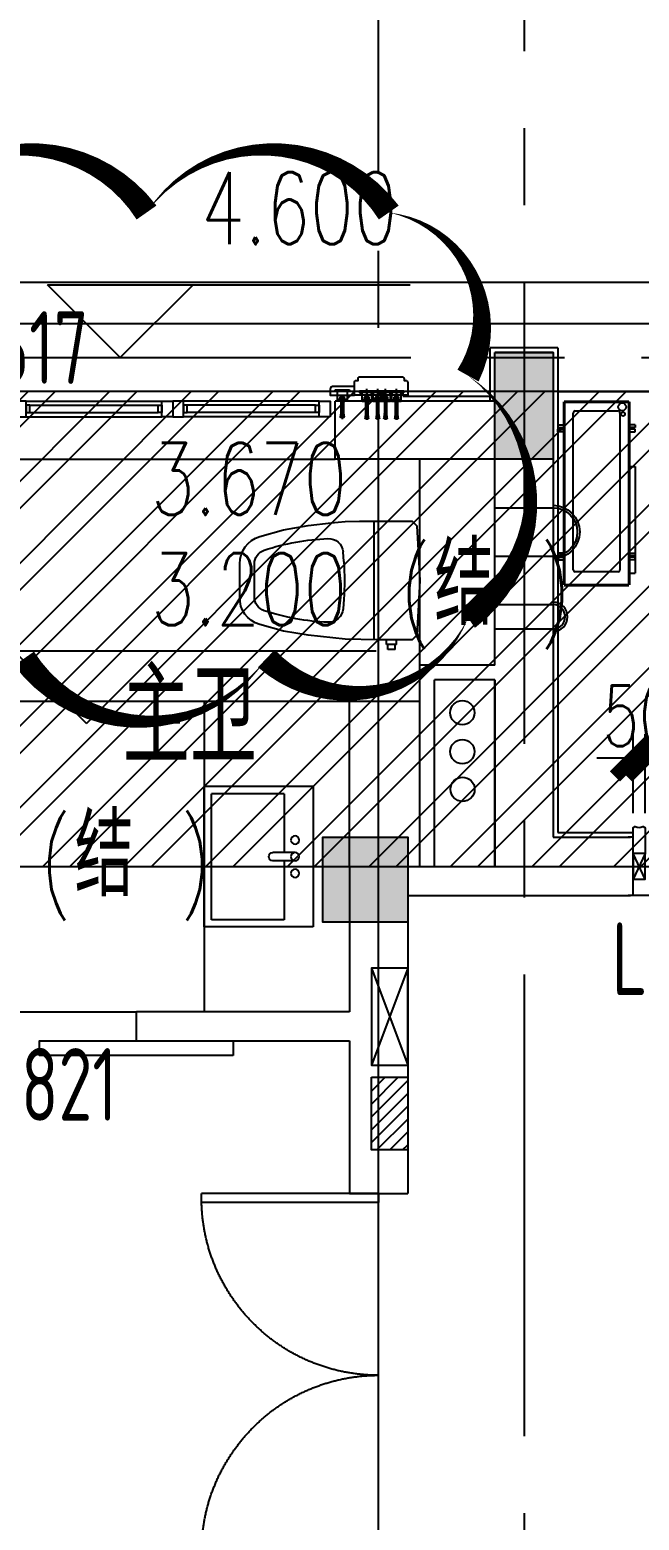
# Model space of a CAD drawing. Extents: x 296441 to 853063, y 459050 to 1117990.
# Drawn here: x 624058 to 626574, y 657372 to 663522 of the extents above; entities that cross this region are included whole.
import ezdxf
from ezdxf.enums import TextEntityAlignment as Align

# ---------------------------------------------------------------- set-up
doc = ezdxf.new("R2010")
doc.units = 0
doc.header["$LTSCALE"] = 1000
for name, pattern in [('14-GRID$0$CENTER2', [28.575, 19.05, -3.175, 3.175, -3.175]), ('5-GRID$0$CENTER2', [28.575, 19.05, -3.175, 3.175, -3.175]), ('CENTER', [50.8, 31.75, -6.35, 6.35, -6.35]), ('DASH', [0.35, 0.25, -0.1]), ('DOTE', [2.42, 2, -0.2, 0.02, -0.2]), ('E2-E3-FL02$0$E1-FL02$0$$5$CENTER2', [28.575, 19.05, -3.175, 3.175, -3.175]), ('E2-E3-FL02$0$E1-FL02$0$HIDDEN2', [4.7625, 3.175, -1.5875])]:
    doc.linetypes.add(name, pattern=pattern)
for name, color, linetype in [('0-COL-H1', 170, 'Continuous'), ('14-GRID$0$G-GRID', 9, '14-GRID$0$CENTER2'), ('14-PLAN-BS01-P$0$A-ANNO-LEVL', 3, 'Continuous'), ('5-GRID$0$G-GRID', 8, '5-GRID$0$CENTER2'), ('5PJ(配件)', 13, 'Continuous'), ('8XX(虚线)', 8, 'DASH'), ('DIM_ELEV', 3, 'Continuous'), ('DZ-TEXT-FL01$0$A-ROOM-IDEN', 4, 'Continuous'), ('E-TEXT-BS01-MI-14$0$A-WIND-IDEN', 33, 'Continuous'), ('E1-FL02$0$A-PLUM', 4, 'Continuous'), ('E2-E3-FL02$0$A-SECT-WIND', 155, 'Continuous'), ('E2-E3-FL02$0$A-SECT-WOOD', 17, 'Continuous'), ('E2-E3-FL02$0$A-WALL', 1, 'Continuous'), ('E2-E3-FL02$0$A-WALL-FNSH', 6, 'Continuous'), ('E2-E3-FL02$0$E1-FL02$0$A-DOOR', 4, 'Continuous'), ('E2-E3-FL02$0$E1-FL02$0$A-DOOR-IDEN', 115, 'Continuous'), ('E2-E3-FL02$0$E1-FL02$0$A-FIXT', 162, 'Continuous'), ('E2-E3-FL02$0$E1-FL02$0$A-FLOR', 23, 'Continuous'), ('E2-E3-FL02$0$E1-FL02$0$A-HOLE-ELEC', 224, 'Continuous'), ('E2-E3-FL02$0$E1-FL02$0$A-HOLE-MECH', 222, 'Continuous'), ('E2-E3-FL02$0$E1-FL02$0$A-OVLK', 140, 'Continuous'), ('E2-E3-FL02$0$E1-FL02$0$A-WALL', 1, 'Continuous'), ('E2-E3-FL02$0$E1-FL02$0$A-WALL-FNSH', 6, 'Continuous'), ('E2-E3-FL02$0$E1-FL02$0$AUDIT_I_171201172723-2', 140, 'Continuous'), ('E2-E3-FL02$0$E1-FL02$0$E-CHCK', 50, 'Continuous'), ('E2-E3-FL02$0$E1-FL02$0$G-GRID', 9, 'E2-E3-FL02$0$E1-FL02$0$$5$CENTER2'), ('E2-E3-FL02$0$E1-FL02$0$G-XREF', 2, 'Continuous'), ('E2-E3-FL02$0$G-XREF', 2, 'Continuous'), ('E2-E3-FL02$0$menchuangtao1$0$A-DETL-STONE', 42, 'Continuous'), ('E2-E3-FL02$0$menchuangtao1$0$A-WALL', 1, 'Continuous'), ('E2-E3-FL02$0$menchuangtao1$0$A_CUR_FRAME', 112, 'Continuous'), ('E_OTHER', 7, 'Continuous'), ('G1-FL02$0$A-EQPM', 152, 'Continuous'), ('PUB_TEXT', 7, 'Continuous'), ('WALL', 242, 'Continuous'), ('ZT0_默认图层-----PM、LM、DY、JD', 7, 'Continuous'), ('ZT1_Dim---标注---PM、LM、DY、JD', 252, 'Continuous'), ('ZT3_型材--铝断面-------------JD', 6, 'Continuous'), ('ZT3_辅材--五金件-------------JD', 13, 'Continuous'), ('卫生间降板', 251, 'Continuous')]:
    doc.layers.add(name, color=color, linetype=linetype)
doc.layers.add('疑问', color=1, linetype='Continuous', plot=False)
doc.styles.add('_TCH_DIM', font='SIMPLEX', dxfattribs={"bigfont": 'GBCBIG'})
doc.styles.get("Standard").update_dxf_attribs({"font": 'gbenor.shx', "bigfont": 'gbcbig.shx'})
doc.styles.add('ZT-DIMSTYLE', font='ROMANS.shx', dxfattribs={"width": 0.7, "bigfont": 'CHINESE.shx'})
doc.styles.add('ZT_文字标注', font='ROMANS.shx', dxfattribs={"width": 0.7, "bigfont": '@1chinese.shx'})
doc.dimstyles.new('ZT-DIM100', dxfattribs={"dimscale": 100, "dimtxt": 2.5, "dimasz": 1.5, "dimexe": 1, "dimexo": 1, "dimgap": 0.5, "dimtad": 1, "dimdec": 0, "dimdsep": 46, "dimtxsty": 'ZT-DIMSTYLE', "dimblk": 'ARCHTICK', "dimcen": 2.5, "dimclrd": 175, "dimclre": 175, "dimclrt": 7, "dimazin": 2, "dimtfac": 1, "dimtix": 1, "dimtmove": 2, "dimatfit": 3, "dimfxl": 0, "dimarcsym": 0})

# ---------------------------------------------------------------- blocks, each defined once
blk = doc.blocks.new('224f')
at = {"layer": '14-PLAN-BS01-P$0$A-ANNO-LEVL'}
for p, q in [((824876.5, 340492.8), (824576.5, 340792.8)), ((824576.5, 340792.8), (826072.5, 340792.8)), ((824876.5, 340492.8), (825176.5, 340792.8))]:
    blk.add_line(p, q, dxfattribs=at)
at = {"layer": 'DIM_ELEV'}
for p, q in [((824737, 338982.8), (824437, 339282.8)), ((824437, 339282.8), (825933, 339282.8)), ((824737, 338982.8), (825037, 339282.8))]:
    blk.add_line(p, q, dxfattribs=at)
at = {"layer": 'DZ-TEXT-FL01$0$A-ROOM-IDEN'}
blk.add_text('主卫', height=385.82, dxfattribs=at).set_placement((824885.3, 338817.4))
at = {"layer": 'E-TEXT-BS01-MI-14$0$A-WIND-IDEN', "color": 2, "width": 0.8}
for s, p in [('LPC2617', (823749.8, 340383.8)), ('LPC0617a', (826905.2, 337861.9))]:
    blk.add_text(s, height=300, dxfattribs=at).set_placement(p)
at = {"layer": 'E-TEXT-BS01-MI-14$0$A-WIND-IDEN', "width": 0.8}
blk.add_text('M0821', height=300, dxfattribs=at).set_placement((824127.3, 337342.9))
at = {"layer": 'PUB_TEXT', "style": '_TCH_DIM', "width": 0.705882}
for s, p in [('4.600', (825209.8, 340960.2)), ('3.670', (825003, 339842.8)), ('(', (826033, 339387.8)), (')', (826608.8, 339387.8)), ('3.200', (825003, 339387.8)), ('(', (824548, 338268.7)), (')', (825123.8, 338268.7))]:
    blk.add_text(s, height=297.5, dxfattribs=at).set_placement(p)
at = {"layer": 'PUB_TEXT', "style": '_TCH_DIM'}
for p in [(826173, 339387.8), (824688, 338268.7)]:
    blk.add_text('结', height=337.6, dxfattribs=at).set_placement(p)
blk = doc.blocks.new('E2-E3-FL02$0$E1-FL02$0$qiangdian')
at = {"layer": 'E2-E3-FL02$0$E1-FL02$0$A-HOLE-ELEC'}
for points in [[(-150, 0), (-150, 400), (0, 400), (0, 0), (-150, 0)], [(0, 400), (-150, 0)], [(-150, 400), (0, 0)]]:
    blk.add_lwpolyline(points, dxfattribs=at)
blk = doc.blocks.new('E2-E3-FL02$0$E1-FL02$0$1500-door-in')
at = {"linetype": 'E2-E3-FL02$0$E1-FL02$0$HIDDEN2'}
for p, q in [((0, 0), (0, -731.25)), ((0, 0), (37.5, 0)), ((37.5, 0), (37.5, -731.25)), ((1462.5, 0), (1462.5, -731.25)), ((1500, 0), (1462.5, 0)), ((1500, 0), (1500, -731.25)), ((37.5, -731.25), (0, -731.25)), ((1462.5, -731.25), (1500, -731.25))]:
    blk.add_line(p, q, dxfattribs=at)
for centre, start, end in [((18.75, 0), 271.469284, 0), ((1481.25, 0), 180, 268.530716)]:
    blk.add_arc(centre, 731.25, start, end, dxfattribs=at)
blk = doc.blocks.new('E2-E3-FL02$0$E1-FL02$0$321')
for p, q in [((-284.5, -102), (-284.5, -132)), ((-284.5, -102), (-264.5, -102)), ((-264.5, -97), (-244.5, -97)), ((-264.5, -97), (-264.5, -137)), ((-284.5, -132), (-264.5, -132)), ((-264.5, -137), (-244.5, -137)), ((-244.4, -188), (244.5, -188)), ((-77.4, -314), (-117.4, -317.1)), ((77.4, -314), (117.4, -317.1)), ((-68, -683), (68, -683))]:
    blk.add_line(p, q)
blk.add_lwpolyline([(225.6, -12), (0, 0), (-225.6, -12), (-244.5, -32), (-244.5, -178), (-242.8, -307.9), (-226.5, -461), (-209.3, -562.2), (-181.8, -661, 0.35122), (-68, -743), (68, -743, 0.322645), (181.8, -661), (209.3, -562.2), (226.5, -461), (237.7, -366.2), (242.8, -307.9), (244.5, -249.4), (244.5, -32)], format="xyb", close=True)
for centre, radius, start, end in [((-112.7, -376.9), 60, 94.44124, 182.13309), ((0, -1311), 1000, 85.55876, 94.44124), ((112.7, -376.9), 60, 357.86691, 85.55876), ((766.7, -344.2), 940, 182.13309, 198.47181), ((-766.7, -344.2), 940, 341.52819, 357.86691), ((-68, -623), 60, 198.47181, 270), ((68, -623), 60, 270, 341.52819)]:
    blk.add_arc(centre, radius, start, end)
blk = doc.blocks.new('E2-E3-FL02$0$menchuangtao1')
at = {"layer": 'E2-E3-FL02$0$menchuangtao1$0$A-DETL-STONE'}
blk.add_lwpolyline([(-10, -52.5), (-10, -159.2, -0.471625), (-15, -162.1, -0.528396), (-19.5, -164.7, 0.241692), (-50.5, -164.7, -0.528396), (-55, -162.1, -0.471625), (-60, -159.2), (-60, -52.5)], format="xyb", close=True, dxfattribs=at)
at = {"layer": 'E2-E3-FL02$0$menchuangtao1$0$A-WALL'}
for p, q in [((-10, 120), (-10, -120)), ((-10, 120), (10, 120)), ((-10, -120), (10, -120))]:
    blk.add_line(p, q, dxfattribs=at)
at = {"layer": 'E2-E3-FL02$0$menchuangtao1$0$A_CUR_FRAME'}
for p, q in [((-60, -52.5), (-10, 52.5)), ((-60, 52.5), (-10, -52.5))]:
    blk.add_line(p, q, dxfattribs=at)
blk.add_lwpolyline([(-10, -52.5), (-10, 52.5), (-60, 52.5), (-60, -52.5)], close=True, dxfattribs=at)
blk = doc.blocks.new('E2-E3-FL02$0$E1-FL02$0$C-PLAN-FL01$0$ruodianxiang')
at = {"layer": 'E2-E3-FL02$0$E1-FL02$0$A-HOLE-ELEC'}
h = blk.add_hatch(dxfattribs=at)
h.set_pattern_fill('ANSI31', color=256, scale=300, style=0)
h.set_pattern_definition([(45, (-3606.504, -5200), (-26.5165, 26.5165), [])])
h.paths.add_polyline_path([(0, 300), (150, 300), (150, 0), (0, 0)])
blk.add_lwpolyline([(0, 300), (150, 300), (150, 0), (0, 0), (0, 300)], dxfattribs=at)
blk = doc.blocks.new('E2-E3-FL02$0$E1-FL02$0$$0$Da-PLAN-FL02$0$qiuxingfengmao')
for p, q in [((0, 100), (240, 100)), ((0, 0), (240, 0))]:
    blk.add_line(p, q)
for radius in [60, 50]:
    blk.add_arc((240, 50), radius, 270, 90)
blk = doc.blocks.new('E2-E3-FL02$0$E1-FL02$0$XINFENG-1F2F')
for p, q in [((0, 0), (0, 240)), ((200, 0), (200, 240))]:
    blk.add_line(p, q)
for radius in [110, 100]:
    blk.add_arc((100, 240), radius, 0, 180)
blk = doc.blocks.new('E2-E3-FL02$0$E1-FL02$0$B1 PLAN 1$0$SDFGSDFGSD')
for p, q in [((63782.4, 91478.7), (63782.4, 91028.7)), ((64362.4, 91478.7), (63782.4, 91478.7)), ((64362.4, 91478.7), (64362.4, 91028.7)), ((64055.2, 91403.7), (64055.2, 91312.3)), ((64089.5, 91403.7), (64089.5, 91312.3)), ((63812.4, 91358.7), (63812.4, 91058.7)), ((64055.2, 91358.7), (63812.4, 91358.7)), ((64332.4, 91358.7), (64089.5, 91358.7)), ((64332.4, 91358.7), (64332.4, 91058.7)), ((63782.4, 91028.7), (64362.4, 91028.7)), ((63812.4, 91058.7), (64332.4, 91058.7))]:
    blk.add_line(p, q)
for centre in [(64003.8, 91403.7), (64072.4, 91403.7), (64141, 91403.7)]:
    blk.add_circle(centre, 17.1)
blk.add_arc((64072.4, 91312.3), 17.1, 180, 0)
blk = doc.blocks.new('*U156')
at = {"layer": 'E2-E3-FL02$0$A-SECT-WIND'}
for p, q in [((45, 32.5), (605, 32.5)), ((60, 15), (590, 15)), ((45, -32.5), (605, -32.5)), ((60, -15), (590, -15))]:
    blk.add_line(p, q, dxfattribs=at)
at = {"layer": 'E2-E3-FL02$0$A-SECT-WOOD'}
for points in [[(0, 32.5), (45, 32.5), (45, -32.5), (0, -32.5)], [(60, 15), (60, -15), (45, -15), (45, 15)], [(590, 15), (590, -15), (605, -15), (605, 15)], [(650, 32.5), (605, 32.5), (605, -32.5), (650, -32.5)]]:
    blk.add_lwpolyline(points, close=True, dxfattribs=at)
blk = doc.blocks.new('ZT_钢膨胀螺栓_M10X95')
at = {"layer": 'ZT3_辅材--五金件-------------JD', "color": 1, "linetype": 'DOTE', "ltscale": 5}
blk.add_line((-27, 0), (82, 0), dxfattribs=at)
at = {"layer": 'ZT3_辅材--五金件-------------JD'}
for p, q in [((-17.5, 5), (-19, 3.5)), ((-19, -3.5), (-19, 3.5)), ((-13, 4.2), (-18.2, 4.2)), ((-13, 5), (-17.5, 5)), ((-17.5, 5), (-17.5, -5)), ((-16, 5), (-16, -5)), ((-14.5, 5), (-14.5, -5)), ((-13, -6.9), (-13, 6.9)), ((-4.6, 9.2), (-12.5, 9.2)), ((-4.6, 4.6), (-12.5, 4.6)), ((-4.6, -9.2), (-4.6, 9.2)), ((-2, 0.7), (-4.6, -0.2)), ((-2, 0), (-4.6, -0.9)), ((0, 5), (55, 5)), ((55, 5), (55, -5)), ((57.1, 4.1), (55, 4.1)), ((57.1, 1), (55, 1)), ((57.1, 5), (72.4, 7)), ((57.1, -5), (57.1, 5)), ((72.4, 0.4), (60.5, 0.4)), ((72.4, 7), (72.4, 0.4)), ((72.4, 6.5), (74.9, 6.9)), ((76, 5.9), (76, -5.9)), ((-17.5, -5), (-19, -3.5)), ((-13, -4.2), (-18.2, -4.2)), ((-13, -5), (-17.5, -5)), ((-4.6, -4.6), (-12.5, -4.6)), ((-4.6, -9.2), (-12.5, -9.2)), ((55, -5), (0, -5)), ((57.1, -1), (55, -1)), ((57.1, -4.1), (55, -4.1)), ((72.4, -7), (57.1, -5)), ((60.5, -0.4), (72.4, -0.4)), ((72.4, -0.4), (72.4, -7)), ((74.9, -6.9), (72.4, -6.5))]:
    blk.add_line(p, q, dxfattribs=at)
for centre, radius, start, end in [((-7.4, 6.9), 5.58, 155.5673, 204.4327), ((8.6, 0), 21.6, 167.64322, 192.35678), ((59.6, 0), 1.04, 23.57818, 336.42183), ((75, 5.9), 1, 0, 97.41201), ((-7.4, -6.9), 5.58, 155.5673, 204.4327), ((75, -5.9), 1, 262.58799, 0)]:
    blk.add_arc(centre, radius, start, end, dxfattribs=at)
at = {"layer": 'Defpoints', "color": 250, "style": 'ZT_文字标注', "width": 0.7}
for s, p in [('M10', (-9, 7.2)), ('95', (-9, -6.2))]:
    blk.add_text(s, height=1.5, rotation=90, dxfattribs=at).set_placement(p, align=Align.MIDDLE)
blk = doc.blocks.new('*U2473')
at = {"layer": 'ZT3_辅材--五金件-------------JD', "rotation": 270}
blk.add_blockref('ZT_钢膨胀螺栓_M10X95', (0, 0), dxfattribs=at)
blk = doc.blocks.new('L形挂件')
at = {"layer": '8XX(虚线)', "ltscale": 25}
h = blk.add_hatch(dxfattribs=at)
h.set_pattern_fill('AR-SAND', color=256, scale=0.05, style=0)
h.set_pattern_definition([(52.5, (-25.0006, -59.7017), (2.44707, -0.08), [0, -1.9304, 0, -2.159, 0, -2.06375]), (82.5, (-25.0006, -59.7017), (3.58413, 2.24762), [0, -1.0414, 0, -1.7399, 0, -0.66675]), (122.5, (-25.0006, -61.2638), (0.00719, 3.95496), [0, -0.635, 0, -2.286, 0, -2.9845]), (132.5, (-25.0006, -61.2638), (1.11465, 3.81778), [0, -0.3175, 0, -1.4986, 0, -1.7145])])
edge = h.paths.add_edge_path()
edge.add_line((-34, -29.7), (-41, -29.7))
edge.add_line((-41, -29.7), (-41, -59.7))
edge.add_line((-41, -59.7), (-39.5, -59.7))
edge.add_line((-39.5, -59.7), (-39.5, -40.9))
edge.add_arc((-38.3, -40.9), 1.2, 90, 180, ccw=False)
edge.add_line((-38.3, -39.7), (-34, -39.7))
edge.add_line((-34, -39.7), (-34, -29.7))
edge = h.paths.add_edge_path()
edge.add_line((-41, -89.7), (-34, -89.7))
edge.add_line((-34, -89.7), (-34, -79.7))
edge.add_line((-34, -79.7), (-38.3, -79.7))
edge.add_arc((-38.3, -78.5), 1.2, -180, -90, ccw=False)
edge.add_line((-39.5, -78.5), (-39.5, -59.7))
edge.add_line((-39.5, -59.7), (-41, -59.7))
edge.add_line((-41, -59.7), (-41, -89.7))
h = blk.add_hatch(dxfattribs=at)
h.set_pattern_fill('AR-SAND', color=256, scale=0.05, angle=180, style=0)
h.set_pattern_definition([(52.5, (-25.0006, -104.7017), (2.44707, -0.08), [0, -1.9304, 0, -2.159, 0, -2.06375]), (82.5, (-25.0006, -104.7017), (3.58413, 2.24762), [0, -1.0414, 0, -1.7399, 0, -0.66675]), (122.5, (-25.0006, -106.2638), (0.00719, 3.95496), [0, -0.635, 0, -2.286, 0, -2.9845]), (132.5, (-25.0006, -106.2638), (1.11465, 3.81778), [0, -0.3175, 0, -1.4986, 0, -1.7145])])
edge = h.paths.add_edge_path()
edge.add_line((-41, -134.7), (-34, -134.7))
edge.add_line((-34, -134.7), (-34, -124.7))
edge.add_line((-34, -124.7), (-38.3, -124.7))
edge.add_arc((-38.3, -123.5), 1.2, -180, -90, ccw=False)
edge.add_line((-39.5, -123.5), (-39.5, -104.7))
edge.add_line((-39.5, -104.7), (-41, -104.7))
edge.add_line((-41, -104.7), (-41, -134.7))
edge = h.paths.add_edge_path()
edge.add_line((-34, -74.7), (-41, -74.7))
edge.add_line((-41, -74.7), (-41, -104.7))
edge.add_line((-41, -104.7), (-39.5, -104.7))
edge.add_line((-39.5, -104.7), (-39.5, -85.9))
edge.add_arc((-38.3, -85.9), 1.2, 90, 180, ccw=False)
edge.add_line((-38.3, -84.7), (-34, -84.7))
edge.add_line((-34, -84.7), (-34, -74.7))
at = {"color": 1, "linetype": 'CENTER', "ltscale": 10}
for p, q in [((40, -59.7), (-50, -59.7)), ((40, -59.7), (-50, -59.7)), ((40, -104.7), (-50, -104.7)), ((40, -104.7), (-50, -104.7))]:
    blk.add_line(p, q, dxfattribs=at)
at = {"color": 8}
for p, q in [((-41, -29.7), (-34, -29.7)), ((-41, -74.7), (-34, -74.7))]:
    blk.add_line(p, q, dxfattribs=at)
at = {"layer": '5PJ(配件)'}
for p, q in [((-4, -79.7), (-4, -39.7)), ((-39.5, -110.9), (-39.5, -85.9)), ((-39.5, -123.5), (-39.5, -110.9)), ((-38.3, -84.7), (-25, -84.7)), ((-35.5, -124.7), (-35.5, -84.7)), ((-25, -124.7), (-38.3, -124.7))]:
    blk.add_line(p, q, dxfattribs=at)
for points in [[(-25, -39.7), (0, -39.7)], [(0, -40.1), (0, -79.7), (-25, -79.7)], [(-25, -84.7), (0, -84.7), (0, -124.7)], [(0, -124.7), (-25, -124.7)]]:
    blk.add_lwpolyline(points, dxfattribs=at)
for centre, start, end in [((-38.3, -85.9), 90, 180), ((-38.3, -123.5), 180, 270)]:
    blk.add_arc(centre, 1.2, start, end, dxfattribs=at)
at = {"layer": '8XX(虚线)', "ltscale": 25}
for p, q in [((-41, -89.7), (-41, -29.7)), ((-34, -29.7), (-34, -39.7)), ((-41, -134.7), (-41, -74.7)), ((-34, -89.7), (-41, -89.7)), ((-34, -74.7), (-34, -84.7)), ((-34, -79.7), (-34, -89.7)), ((-34, -134.7), (-41, -134.7)), ((-34, -124.7), (-34, -134.7))]:
    blk.add_line(p, q, dxfattribs=at)
at = {"layer": '8XX(虚线)', "linetype": 'Continuous', "ltscale": 25}
for p, q in [((-39.5, -65.9), (-39.5, -40.9)), ((-38.3, -39.7), (-25, -39.7)), ((-35.5, -79.7), (-35.5, -39.7)), ((-39.5, -78.5), (-39.5, -65.9)), ((-25, -79.7), (-38.3, -79.7))]:
    blk.add_line(p, q, dxfattribs=at)
at = {"layer": '8XX(虚线)', "linetype": 'DASH', "ltscale": 25}
blk.add_line((-4, -124.7), (-4, -84.7), dxfattribs=at)
for centre, start, end in [((-38.3, -40.9), 90, 180), ((-38.3, -78.5), 180, 270)]:
    blk.add_arc(centre, 1.2, start, end, dxfattribs=at)
at = {"layer": 'ZT3_辅材--五金件-------------JD', "rotation": 90}
for p in [(-4, -59.7), (-4, -104.7)]:
    blk.add_blockref('*U2473', p, dxfattribs=at)
blk = doc.blocks.new('20180521.08271243')
at = {"layer": '8XX(虚线)', "ltscale": 25}
h = blk.add_hatch(dxfattribs=at)
h.set_pattern_fill('AR-SAND', color=256, scale=0.05, angle=360, style=0)
h.set_pattern_definition([(232.5, (-292719.11, -161804.6666), (-2.447066187, 0.080001565), [0, -1.9304, 0, -2.159, 0, -2.06375]), (262.5, (-292719.11, -161804.6666), (-3.584125503, -2.247616416), [0, -1.0414, 0, -1.7399, 0, -0.66675]), (302.5, (-292719.11, -161803.1045), (-0.007185923, -3.954961851), [0, -0.635, 0, -2.286, 0, -2.9845]), (312.5, (-292719.11, -161803.1045), (-1.114646616, -3.817782262), [0, -0.3175, 0, -1.4986, 0, -1.7145])])
edge = h.paths.add_edge_path()
edge.add_line((30, 36), (30, 29))
edge.add_line((30, 29), (20, 29))
edge.add_line((20, 29), (20, 33.3))
edge.add_arc((18.8, 33.3), 1.2, 360, 450)
edge.add_line((18.8, 34.5), (0, 34.5))
edge.add_line((0, 34.5), (0, 36))
edge.add_line((0, 36), (30, 36))
edge = h.paths.add_edge_path()
edge.add_line((-30, 29), (-30, 36))
edge.add_line((-30, 36), (0, 36))
edge.add_line((0, 36), (0, 34.5))
edge.add_line((0, 34.5), (-18.8, 34.5))
edge.add_arc((-18.8, 33.3), 1.2, 90, 180)
edge.add_line((-20, 33.3), (-20, 29))
edge.add_line((-20, 29), (-30, 29))
at = {"color": 8}
blk.add_line((-30, 36, 0), (-30, 29, 0), dxfattribs=at)
at = {"color": 1, "linetype": 'CENTER', "ltscale": 10}
blk.add_line((0, -50), (0, 9.5), dxfattribs=at)
blk.add_line((0, -50), (0, 9.5), dxfattribs=at)
at = {"layer": '5PJ(配件)'}
for p, q in [((-20, 33.3, 0), (-20, 30, 0)), ((20, 30.5, 0), (-20, 30.5, 0)), ((6.2, 34.5, 0), (-18.8, 34.5, 0)), ((18.8, 34.5, 0), (6.2, 34.5, 0)), ((20, 30, 0), (20, 33.3, 0)), ((20, -2), (-20, -2)), ((20, -6), (-20, -6))]:
    blk.add_line(p, q, dxfattribs=at)
for points in [[(-20, 30), (-20, -10), (20, -10)], [(20, -10), (20, 30)]]:
    blk.add_lwpolyline(points, dxfattribs=at)
for centre, start, end in [((-18.8, 33.3, 0), 90, 180), ((18.8, 33.3, 0), 0, 90)]:
    blk.add_arc(centre, 1.2, start, end, dxfattribs=at)
at = {"layer": '8XX(虚线)', "ltscale": 25}
for p, q in [((30, 36, 0), (-30, 36, 0)), ((-30, 29, 0), (-20, 29, 0)), ((-25, 29, 0), (-20, 29, 0)), ((20, 29, 0), (30, 29, 0)), ((30, 29, 0), (30, 36, 0))]:
    blk.add_line(p, q, dxfattribs=at)
at = {"layer": 'ZT3_辅材--五金件-------------JD'}
for p, q in [((-9.2, 2.6), (-9.2, 7.5)), ((9.2, 2.6), (-9.2, 2.6)), ((6.9, 8), (-6.9, 8)), ((-5, 8), (-5, 9.5)), ((-5, 9.5), (5, 9.5)), ((-4.6, 2.6), (-4.6, 7.5)), ((-4.3, 8), (-4.3, 9.5)), ((-0.7, 0), (0.2, 2.6)), ((0, 0), (0.9, 2.6)), ((4.2, 8), (4.2, 9.5)), ((4.6, 2.6), (4.6, 7.5)), ((5, 8), (5, 9.5)), ((9.2, 2.6), (9.2, 7.5)), ((-5, -59.1), (-7, -74.4)), ((-5, -2), (-5, -57)), ((-5, -57), (5, -57)), ((5, -59.1), (-5, -59.1)), ((-4.1, -59.1), (-4.1, -57)), ((-1, -59.1), (-1, -57)), ((1, -59.1), (1, -57)), ((4.1, -59.1), (4.1, -57)), ((5, -57), (5, -2)), ((7, -74.4), (5, -59.1)), ((-7, -74.4), (-0.4, -74.4)), ((-6.5, -74.4), (-6.9, -76.9)), ((-5.9, -78), (5.9, -78)), ((-0.4, -74.4), (-0.4, -62.5)), ((0.4, -62.5), (0.4, -74.4)), ((0.4, -74.4), (7, -74.4)), ((6.9, -76.9), (6.5, -74.4))]:
    blk.add_line(p, q, dxfattribs=at)
at = {"layer": 'ZT3_辅材--五金件-------------JD', "color": 1, "linetype": 'DOTE', "ltscale": 5}
blk.add_line((0, 9.5), (0, -84), dxfattribs=at)
at = {"layer": 'ZT3_辅材--五金件-------------JD'}
for centre, radius, start, end in [((-6.9, 2.4), 5.58, 65.5673, 114.4327), ((0, -13.6), 21.6, 77.64322, 102.35678), ((6.9, 2.4), 5.58, 65.5673, 114.4327), ((0, -61.6), 1.04, 293.57817, 246.42182), ((-5.9, -77), 1, 172.58799, 270), ((5.9, -77), 1, 270, 7.41201)]:
    blk.add_arc(centre, radius, start, end, dxfattribs=at)
at = {"layer": 'Defpoints', "color": 250, "style": 'ZT_文字标注', "text_generation_flag": 4, "width": 0.7}
for s, p in [('M10', (-7.2, 7)), ('95', (6.2, 7))]:
    blk.add_text(s, height=1.5, rotation=180, dxfattribs=at).set_placement(p, align=Align.MIDDLE)
blk = doc.blocks.new('20191017190147')
at = {"layer": 'ZT3_型材--铝断面-------------JD', "ltscale": 0.02}
blk.add_lwpolyline([(-80, -25), (-80, -77, -0.414214), (-88, -85), (-95, -85), (-95, -92, -0.414214), (-103, -100), (-245, -100), (-277, -100, -0.414214), (-285, -92), (-285, -85), (-292, -85, -0.414214), (-300, -77), (-300, -25), (-80, -25)], format="xyb", dxfattribs=at)
at = {"layer": 'ZT3_型材--铝断面-------------JD', "ltscale": 0.02, "elevation": 0}
blk.add_lwpolyline([(-80, -25), (-80, -60), (10, -60, 0.414214), (20, -50), (20, -25)], format="xyb", close=True, dxfattribs=at)
at = {"layer": 'ZT0_默认图层-----PM、LM、DY、JD', "ltscale": 10, "xscale": -1, "rotation": 180}
blk.add_blockref('20180521.08271243', (-30, -10), dxfattribs=at)
at = {"layer": 'ZT1_Dim---标注---PM、LM、DY、JD', "ltscale": 10, "xscale": -1, "rotation": 270}
for p in [(-148.9, 0), (-71.5, 0)]:
    blk.add_blockref('L形挂件', p, dxfattribs=at)
blk = doc.blocks.new('FF12')
at = {"layer": '卫生间降板'}
h = blk.add_hatch(dxfattribs=at)
h.set_pattern_fill('ANSI32', color=256, scale=50)
h.set_pattern_definition([(45, (-547030.94, 319712.65), (-168.3798, 168.3798), []), (45, (-546918.68, 319712.65), (-168.3798, 168.3798), [])])
h.paths.add_polyline_path([(673306.2, 108885.5), (665766.2, 108885.5), (665766.2, 106925.5), (673306.2, 106925.5)])
at = {"layer": '5-GRID$0$G-GRID'}
blk.add_line((669726.2, 107045.5), (669726.2, 107695.5), dxfattribs=at)
blk.add_lwpolyline([(673306.2, 108885.5), (665766.2, 108885.5), (665766.2, 106925.5), (673306.2, 106925.5)], close=True, dxfattribs=at)
at = {"layer": 'E1-FL02$0$A-PLUM'}
for centre in [(669591.8, 107559.5), (669591.8, 107399.2), (669592.5, 107243.7)]:
    blk.add_circle(centre, 50, dxfattribs=at)
at = {"layer": 'E2-E3-FL02$0$A-WALL'}
for p, q in [((669966.2, 109045.5), (669726.2, 109045.5)), ((669726.2, 108845.5), (669726.2, 109045.5)), ((669966.2, 109045.5), (669966.2, 108285.5)), ((669726.2, 108845.5), (669096.2, 108845.5))]:
    blk.add_line(p, q, dxfattribs=at)
at = {"layer": 'E2-E3-FL02$0$A-WALL-FNSH'}
for p, q in [((669986.2, 109065.5), (669706.2, 109065.5)), ((669706.2, 108865.5), (669706.2, 109065.5)), ((669986.2, 109065.5), (669986.2, 108285.5)), ((669346.2, 108865.5), (669706.2, 108865.5))]:
    blk.add_line(p, q, dxfattribs=at)
at = {"layer": 'E2-E3-FL02$0$E1-FL02$0$A-DOOR'}
blk.add_lwpolyline([(668646.2, 106145.5), (667846.2, 106145.5), (667846.2, 106205.5), (668646.2, 106205.5)], close=True, dxfattribs=at)
at = {"layer": 'E2-E3-FL02$0$E1-FL02$0$A-FIXT'}
for p, q in [((669416.2, 107605.5), (669416.2, 108605.5)), ((669416.2, 107605.5), (666766.2, 107605.5)), ((668526.2, 107605.5), (668526.2, 106325.5)), ((669126.2, 106925.5), (669126.2, 107605.5))]:
    blk.add_line(p, q, dxfattribs=at)
at = {"layer": 'E2-E3-FL02$0$E1-FL02$0$A-FLOR'}
blk.add_line((667446.2, 106325.5), (668246.2, 106325.5), dxfattribs=at)
at = {"layer": 'E2-E3-FL02$0$E1-FL02$0$A-OVLK'}
blk.add_line((671056.2, 106805.5), (670286.2, 106805.5), dxfattribs=at)
at = {"layer": 'E2-E3-FL02$0$E1-FL02$0$A-WALL'}
for p, q in [((669966.2, 109045.5), (669726.2, 109045.5)), ((669726.2, 108845.5), (669726.2, 109045.5)), ((669966.2, 109045.5), (669966.2, 107045.5)), ((669726.2, 108845.5), (669066.2, 108845.5)), ((669066.2, 108605.5), (669066.2, 108845.5)), ((669726.2, 108605.5), (669066.2, 108605.5)), ((669726.2, 107755.5), (669726.2, 108605.5)), ((669726.2, 106925.5), (669726.2, 107695.5)), ((669726.2, 107175.5), (669726.2, 107695.5)), ((669966.2, 107045.5), (670286.2, 107045.5)), ((669126.2, 106925.5), (669416.2, 106925.5)), ((669126.2, 106925.5), (669126.2, 106325.5)), ((669476.2, 106925.5), (669726.2, 106925.5)), ((669566.7, 106925.5), (669726.2, 106925.5)), ((669366.2, 106805.5), (670286.2, 106805.5)), ((669366.2, 106805.5), (669366.2, 105575.5)), ((669126.2, 106325.5), (668246.2, 106325.5)), ((668246.2, 106205.5), (668246.2, 106325.5)), ((668246.2, 106205.5), (669126.2, 106205.5)), ((669126.2, 106205.5), (669126.2, 105575.5)), ((669126.2, 105575.5), (669366.2, 105575.5))]:
    blk.add_line(p, q, dxfattribs=at)
at = {"layer": 'E2-E3-FL02$0$E1-FL02$0$A-WALL-FNSH'}
for p, q in [((669986.2, 109065.5), (669706.2, 109065.5)), ((669706.2, 108845.5), (669706.2, 109065.5)), ((669986.2, 109065.5), (669986.2, 107065.5)), ((669986.2, 107065.5), (670296.2, 107065.5))]:
    blk.add_line(p, q, dxfattribs=at)
at = {"layer": 'E2-E3-FL02$0$E1-FL02$0$AUDIT_I_171201172723-2'}
blk.add_line((666426.2, 108605.5), (669066.2, 108605.5), dxfattribs=at)
for points in [[(663829.9, 109335.5), (673586.2, 109335.5)], [(663829.9, 109165.5), (673586.2, 109165.5)], [(669986.2, 108885.5), (673306.2, 108885.5), (673306.2, 107065.5)]]:
    blk.add_lwpolyline(points, dxfattribs=at)
at = {"layer": 'E2-E3-FL02$0$E1-FL02$0$G-GRID'}
blk.add_line((669246.2, 102725.5), (669246.2, 106925.5), dxfattribs=at)
at = {"layer": 'WALL'}
for p, q in [((669726.2, 107755.5), (669416.2, 107755.5)), ((669416.2, 106925.5), (669416.2, 107755.5)), ((669726.2, 107695.5), (669476.2, 107695.5)), ((669476.2, 106925.5), (669476.2, 107695.5)), ((669726.2, 107695.5), (669726.2, 106925.5)), ((669366.2, 106925.5), (669366.2, 106925.5)), ((669476.2, 106925.5), (669726.2, 106925.5))]:
    blk.add_line(p, q, dxfattribs=at)
at = {"ltscale": 20, "extrusion": (0, 0, -1), "xscale": -1, "zscale": -1, "rotation": 180}
blk.add_blockref('20191017190147', (-669066.2, 108845.5), dxfattribs=at)
at = {"layer": 'E2-E3-FL02$0$E1-FL02$0$A-DOOR-IDEN', "extrusion": (0, 0, -1), "zscale": -1, "rotation": 90}
blk.add_blockref('E2-E3-FL02$0$E1-FL02$0$1500-door-in', (-669246.2, 104075.5), dxfattribs=at)
at = {"layer": 'E2-E3-FL02$0$E1-FL02$0$A-FIXT', "extrusion": (0, 0, -1), "zscale": -1, "rotation": 90}
for name, p in [('E2-E3-FL02$0$E1-FL02$0$321', (-669416.2, 108105.5)), ('E2-E3-FL02$0$E1-FL02$0$B1 PLAN 1$0$SDFGSDFGSD', (-577497.5, 42893.1))]:
    blk.add_blockref(name, p, dxfattribs=at)
at = {"layer": 'E2-E3-FL02$0$E1-FL02$0$A-HOLE-ELEC'}
blk.add_blockref('E2-E3-FL02$0$E1-FL02$0$C-PLAN-FL01$0$ruodianxiang', (669216.2, 105755.5), dxfattribs=at)
at = {"layer": 'E2-E3-FL02$0$E1-FL02$0$A-HOLE-MECH', "extrusion": (0, 0, -1), "zscale": -1, "rotation": 90}
blk.add_blockref('E2-E3-FL02$0$E1-FL02$0$XINFENG-1F2F', (-669726.2, 108205.5), dxfattribs=at)
at = {"layer": 'E2-E3-FL02$0$E1-FL02$0$A-HOLE-MECH'}
blk.add_blockref('E2-E3-FL02$0$E1-FL02$0$$0$Da-PLAN-FL02$0$qiuxingfengmao', (669726.2, 107905.5), dxfattribs=at)
at = {"layer": 'E2-E3-FL02$0$E1-FL02$0$E-CHCK', "extrusion": (0, 0, -1), "zscale": -1}
blk.add_blockref('E2-E3-FL02$0$E1-FL02$0$qiangdian', (-669216.2, 106105.5), dxfattribs=at)
at = {"layer": 'E2-E3-FL02$0$E1-FL02$0$G-XREF', "rotation": 180}
blk.add_blockref('E2-E3-FL02$0$menchuangtao1', (670286.2, 106925.5), dxfattribs=at)
at = {"layer": 'E2-E3-FL02$0$G-XREF', "xscale": -1, "rotation": 180}
blk.add_blockref('*U156', (667746.2, 108813), dxfattribs=at)
at = {"layer": 'E2-E3-FL02$0$G-XREF', "rotation": 180}
blk.add_blockref('*U156', (669046.2, 108813), dxfattribs=at)
blk = doc.blocks.new('G1-FL02$0$Da-PLAN-FL01$0$RMXS112')
at = {"layer": 'G1-FL02$0$A-EQPM'}
for p, q in [((234084, 136052.7), (234084, 136352.7)), ((234094, 136362.7), (234984, 136362.7)), ((234207.3, 136392.7), (234207.3, 136362.7)), ((234207.3, 136392.7), (234220.3, 136392.7)), ((234220.3, 136392.7), (234220.3, 136367.7)), ((234220.3, 136367.7), (234225.5, 136367.7)), ((234227.7, 136367.7), (234221.3, 136367.7)), ((234240.7, 136392.7), (234227.7, 136392.7)), ((234227.7, 136392.7), (234227.7, 136367.7)), ((234240.7, 136362.7), (234240.7, 136392.7)), ((234836.4, 136362.7), (234869.8, 136362.7)), ((234837.3, 136392.7), (234850.3, 136392.7)), ((234837.3, 136362.7), (234837.3, 136392.7)), ((234849.4, 136367.7), (234854.6, 136367.7)), ((234850.3, 136392.7), (234850.3, 136367.7)), ((234856.8, 136367.7), (234850.4, 136367.7)), ((234870.7, 136392.7), (234857.7, 136392.7)), ((234857.7, 136392.7), (234857.7, 136367.7)), ((234870.7, 136392.7), (234870.7, 136362.7)), ((234984, 136362.7), (234984, 136042.7)), ((234149, 136097.7), (234149, 136307.7)), ((234159, 136317.7), (234929, 136317.7)), ((234939, 136307.7), (234939, 136097.7)), ((234984, 136042.7), (234094, 136042.7)), ((234142.4, 136042.7), (234142.4, 136012.7)), ((234929, 136087.7), (234159, 136087.7)), ((234207.3, 136012.7), (234207.3, 136042.7)), ((234209.3, 136042.7), (234242.7, 136042.7)), ((234220.3, 136012.7), (234220.3, 136037.7)), ((234222.3, 136037.7), (234227.5, 136037.7)), ((234229.7, 136037.7), (234223.3, 136037.7)), ((234227.7, 136012.7), (234227.7, 136037.7)), ((234240.7, 136042.7), (234240.7, 136012.7)), ((234666.8, 136042.7), (234666.8, 136012.7)), ((234868.8, 136042.7), (234835.3, 136042.7)), ((234837.3, 136042.7), (234837.3, 136012.7)), ((234848.3, 136037.7), (234854.8, 136037.7)), ((234850.3, 136012.7), (234850.3, 136037.7)), ((234855.8, 136037.7), (234850.6, 136037.7)), ((234857.7, 136012.7), (234857.7, 136037.7)), ((234870.7, 136012.7), (234870.7, 136042.7)), ((234666.8, 136012.7), (234142.4, 136012.7)), ((234207.3, 136012.7), (234220.3, 136012.7)), ((234209.3, 136012.7), (234222.3, 136012.7)), ((234240.7, 136012.7), (234227.7, 136012.7)), ((234242.7, 136012.7), (234229.7, 136012.7)), ((234837.3, 136012.7), (234850.3, 136012.7)), ((234870.7, 136012.7), (234857.7, 136012.7))]:
    blk.add_line(p, q, dxfattribs=at)
at = {"layer": 'G1-FL02$0$A-EQPM', "const_width": 15}
for points in [[(234084, 136362.7), (234084, 136042.7)], [(234984, 136362.7), (234084, 136362.7)], [(234984, 136042.7), (234984, 136362.7)], [(234084, 136042.7), (234984, 136042.7)]]:
    blk.add_lwpolyline(points, dxfattribs=at)
at = {"layer": 'G1-FL02$0$A-EQPM'}
for centre, radius in [((234923.7, 136072.7), 9.5), ((234959.1, 136076.9), 19.1)]:
    blk.add_circle(centre, radius, dxfattribs=at)
for centre, start, end in [((234094, 136352.7), 90, 180), ((234159, 136307.7), 90, 180), ((234929, 136307.7), 0, 90), ((234094, 136052.7), 180, 270), ((234159, 136097.7), 180, 270), ((234929, 136097.7), 270, 0)]:
    blk.add_arc(centre, 10, start, end, dxfattribs=at)
blk = doc.blocks.new('rtuj7')
at = {"extrusion": (8.06698e-21, 4.5439e-05, 1), "xscale": 0.8400000000000014, "yscale": 0.8400000000000014, "zscale": 0.8400000000000014, "rotation": 90.00000002074593}
blk.add_blockref('G1-FL02$0$Da-PLAN-FL01$0$RMXS112', (6226197.3, 29175.3, 44.6), dxfattribs=at)
blk = doc.blocks.new('_ArchTick')
at = {"color": 0, "linetype": 'ByBlock', "const_width": 0.4}
blk.add_lwpolyline([(-0.5, -0.5), (0.5, 0.5)], dxfattribs=at)
blk = doc.blocks.new('*D1041')
at = {"layer": 'Defpoints', "color": 0, "ltscale": 1000, "transparency": 16777216}
for p in [(627248.5, 660515.4), (626598.5, 660189.5), (627248.5, 660189.5)]:
    blk.add_point(p, dxfattribs=at)
at = {"layer": 'ZT1_Dim---标注---PM、LM、DY、JD', "color": 175, "linetype": 'ByBlock', "lineweight": -2, "ltscale": 1000, "transparency": 16777216}
for p, q in [((626598.5, 660289.5), (626598.5, 660615.4)), ((627248.5, 660289.5), (627248.5, 660615.4)), ((626598.5, 660515.4), (627248.5, 660515.4))]:
    blk.add_line(p, q, dxfattribs=at)
at = {"layer": 'ZT1_Dim---标注---PM、LM、DY、JD', "color": 175, "lineweight": -2, "ltscale": 1000, "transparency": 16777216, "xscale": 150, "yscale": 150, "zscale": 150, "rotation": 180}
blk.add_blockref('_ArchTick', (626598.5, 660515.4), dxfattribs=at)
at = {"layer": 'ZT1_Dim---标注---PM、LM、DY、JD', "color": 175, "lineweight": -2, "ltscale": 1000, "transparency": 16777216, "xscale": 150, "yscale": 150, "zscale": 150}
blk.add_blockref('_ArchTick', (627248.5, 660515.4), dxfattribs=at)
at = {"layer": 'ZT1_Dim---标注---PM、LM、DY、JD', "color": 7, "ltscale": 1000, "transparency": 16777216, "insert": (626923.5, 660690.4), "char_height": 250, "attachment_point": 5, "style": 'ZT-DIMSTYLE'}
blk.add_mtext('650', dxfattribs=at)
blk = doc.blocks.new('*D1042')
at = {"layer": 'Defpoints', "color": 0, "ltscale": 1000, "transparency": 16777216}
for p in [(626598.5, 660515.4), (626548.5, 660189.5), (626598.5, 660189.5)]:
    blk.add_point(p, dxfattribs=at)
at = {"layer": 'ZT1_Dim---标注---PM、LM、DY、JD', "color": 175, "linetype": 'ByBlock', "lineweight": -2, "ltscale": 1000, "transparency": 16777216}
for p, q in [((626548.5, 660289.5), (626548.5, 660615.4)), ((626598.5, 660289.5), (626598.5, 660615.4)), ((626548.5, 660515.4), (626398.5, 660515.4)), ((626548.5, 660515.4), (626598.5, 660515.4)), ((626598.5, 660515.4), (626748.5, 660515.4))]:
    blk.add_line(p, q, dxfattribs=at)
at = {"layer": 'ZT1_Dim---标注---PM、LM、DY、JD', "color": 175, "lineweight": -2, "ltscale": 1000, "transparency": 16777216, "xscale": 150, "yscale": 150, "zscale": 150}
blk.add_blockref('_ArchTick', (626548.5, 660515.4), dxfattribs=at)
at = {"layer": 'ZT1_Dim---标注---PM、LM、DY、JD', "color": 175, "lineweight": -2, "ltscale": 1000, "transparency": 16777216, "xscale": 150, "yscale": 150, "zscale": 150, "rotation": 180}
blk.add_blockref('_ArchTick', (626598.5, 660515.4), dxfattribs=at)
at = {"layer": 'ZT1_Dim---标注---PM、LM、DY、JD', "color": 7, "ltscale": 1000, "transparency": 16777216, "insert": (626573.5, 660690.4), "char_height": 250, "attachment_point": 5, "style": 'ZT-DIMSTYLE'}
blk.add_mtext('50', dxfattribs=at)

msp = doc.modelspace()

# ---------------------------------------------------------------- linework, layer by layer
at = {"layer": '0-COL-H1'}
for points in [[(625978.5, 662189.5), (626218.5, 662189.5), (626218.5, 661749.5), (625978.5, 661749.5)], [(625618.5, 659839.5), (625268.5, 659839.5), (625268.5, 660189.5), (625618.5, 660189.5)]]:
    msp.add_lwpolyline(points, close=True, dxfattribs=at)
at = {"layer": '0-COL-H1', "color": 254}
for points in [[(626218.5, 661749.5), (626218.5, 662189.5), (625978.5, 661749.5), (625978.5, 662189.5)], [(625268.5, 660189.5), (625268.5, 659839.5), (625618.5, 660189.5), (625618.5, 659839.5)]]:
    msp.add_solid(points, dxfattribs=at)
at = {"layer": '14-GRID$0$G-GRID', "color": 8, "ltscale": 0.1}
for p, q in [((625498.5, 660069.5), (625498.5, 671053.2)), ((626098.5, 671053.2), (626098.5, 638294.8)), ((595151, 662169.5), (674432.5, 662169.5)), ((621898.5, 660069.5), (674432.5, 660069.5))]:
    msp.add_line(p, q, dxfattribs=at)
at = {"layer": '疑问', "color": 2, "ltscale": 5000}
msp.add_lwpolyline([(621540.4, 662767.5, 0, 100, -0.520567), (622540.4, 662767.5, 0, 100, -0.520567), (623540.4, 662767.5, 0, 100, -0.520567), (624540.4, 662767.5, 0, 100, -0.520567), (625540.4, 662767.5, 0, 100, -0.520567), (625867.4, 662094.6, 0, 100, -0.520567), (625867.4, 661094.6, 0, 100, -0.520567), (625034.8, 660927.2, 0, 100, -0.520567), (624034.8, 660927.2, 0, 100, -0.520567), (623034.8, 660927.2, 0, 100, -0.520567), (622034.8, 660927.2, 0, 100, -0.520567), (621540.4, 661432.7, 0, 100, -0.520567)], format="xyseb", close=True, dxfattribs=at)

# ---------------------------------------------------------------- block references
for name, p in [('FF12', (-43747.7, 553144)), ('rtuj7', (-5485388.9, 435424.6, -34.3))]:
    msp.add_blockref(name, p)
at = {"layer": 'E_OTHER'}
msp.add_blockref('224f', (-200444.3, 321676.7), dxfattribs=at)

# ---------------------------------------------------------------- dimensions: what is measured, and where the dimension line sits
at = {"layer": 'ZT1_Dim---标注---PM、LM、DY、JD', "ltscale": 1000}
for base, p1, p2, picture, middle in [((626598.5, 660515.4), (626548.5, 660189.5), (626598.5, 660189.5), '*D1042', (626573.5, 660690.4)), ((627248.5, 660515.4), (626598.5, 660189.5), (627248.5, 660189.5), '*D1041', (626923.5, 660690.4))]:
    dim = msp.add_linear_dim(base=base, p1=p1, p2=p2, dimstyle='ZT-DIM100', dxfattribs=at)
    dim.commit()
    dim.dimension.update_dxf_attribs({"geometry": picture, "text_midpoint": middle})

doc.saveas('drawing.dxf')
